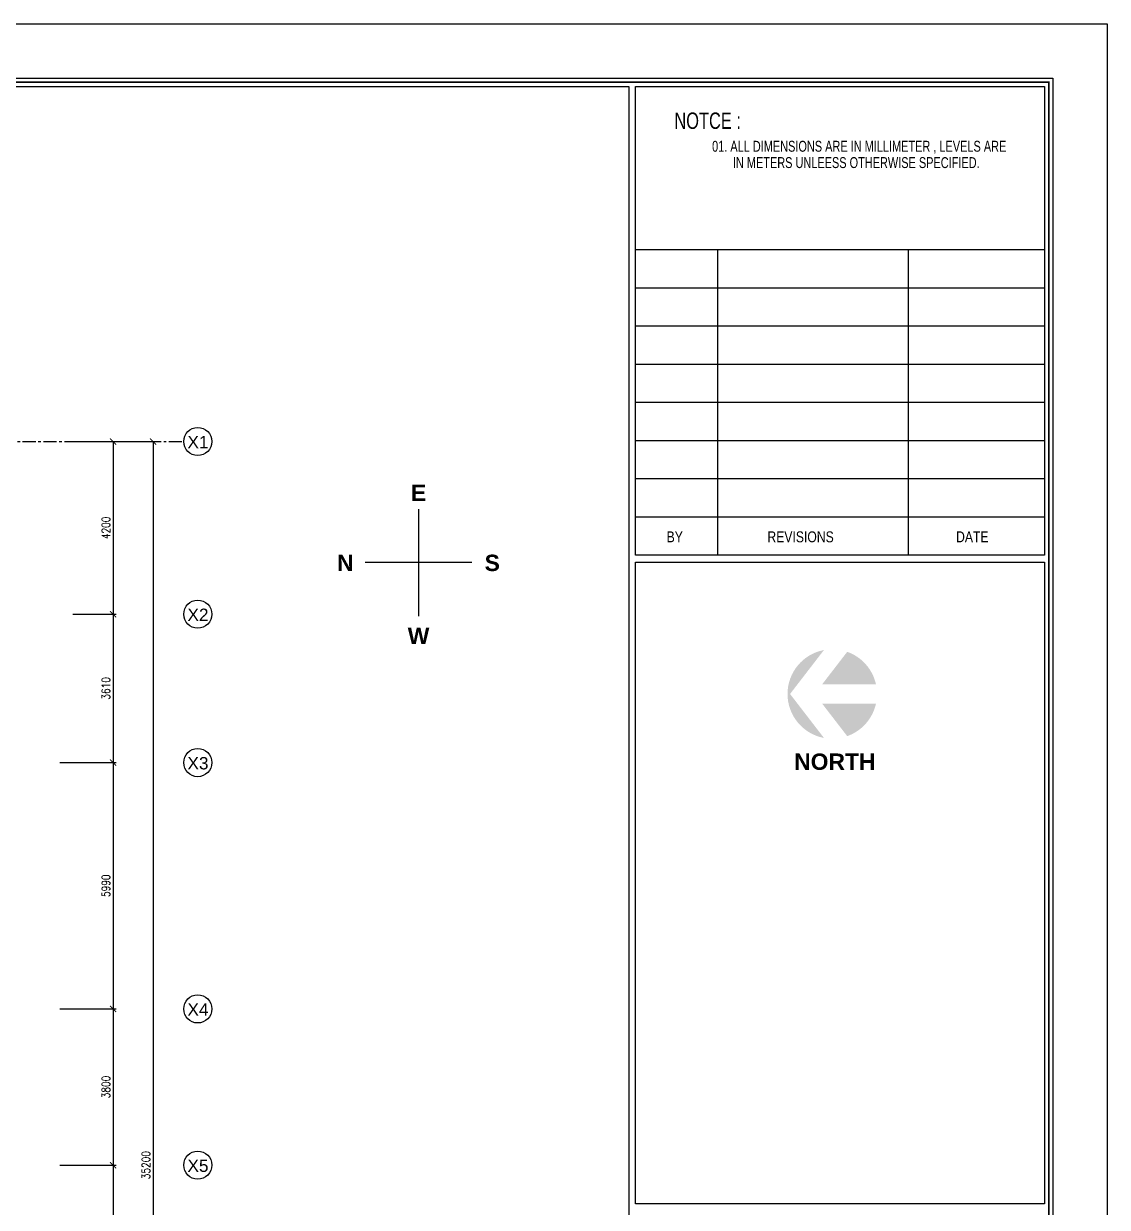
# Model space of a CAD drawing. Header units: millimetres. Extents: x -1288794 to 2153086, y -2701644 to -1428868.
# Drawn here: x 1126062 to 1152407, y -1492595 to -1463806 of the extents above; entities that cross this region are included whole.
import ezdxf
from ezdxf.enums import TextEntityAlignment as Align

# ---------------------------------------------------------------- set-up
doc = ezdxf.new("R2010")
doc.units = ezdxf.units.MM
doc.header["$LTSCALE"] = 100
doc.header["$PDMODE"] = 34
doc.linetypes.add('CENTER', pattern=[50.8, 31.75, -6.35, 6.35, -6.35])
for name, color, linetype in [('A-ANNO-DIMS', 1, 'Continuous'), ('A-ANNO-SYMB', 33, 'Continuous'), ('A-ANNO-TEXT', 8, 'Continuous'), ('A-GRID', 253, 'CENTER'), ('LOGO LINE', 7, 'Continuous'), ('LOGO1LINE', 7, 'Continuous'), ('LOGOHATCH02', 8, 'Continuous'), ('TEXT', 4, 'Continuous'), ('TEXTO', 140, 'Continuous')]:
    doc.layers.add(name, color=color, linetype=linetype)
doc.styles.add('ISTILO', font='sanss___.ttf', dxfattribs={"width": 0.8, "height": 400})
doc.styles.add('ROMANS', font='romans.shx', dxfattribs={"width": 0.8})
doc.styles.add('SANSSERIF', font='sas_____.pfb')
doc.styles.add('SANSSERIFBOLD', font='sasb____.pfb')
doc.styles.add('STYLUS BT', font='stylu.ttf', dxfattribs={"width": 0.5})
doc.dimstyles.new('100 of DIM2', dxfattribs={"dimscale": 0, "dimtxt": 200, "dimasz": 150, "dimexe": 75, "dimexo": 200, "dimgap": 75, "dimtad": 1, "dimdec": 0, "dimrnd": 5, "dimzin": 0, "dimdsep": 46, "dimtxsty": 'ROMANS', "dimblk": 'ARCHTICK', "dimcen": 100, "dimclrd": 94, "dimclre": 94, "dimclrt": 2, "dimadec": 0, "dimazin": 0, "dimtfac": 1, "dimtdec": 0, "dimtofl": 0, "dimtmove": 2, "dimatfit": 3, "dimldrblk": 'OPEN90', "dimfxl": 75, "dimtolj": 1, "dimtzin": 0, "dimarcsym": 0})

# ---------------------------------------------------------------- blocks, each defined once
blk = doc.blocks.new('_ArchTick')
at = {"color": 0, "linetype": 'ByBlock', "const_width": 0.15}
blk.add_lwpolyline([(-0.5, -0.5), (0.5, 0.5)], dxfattribs=at)
blk = doc.blocks.new('*D455')
at = {"layer": 'A-ANNO-DIMS', "color": 94, "lineweight": -2, "ltscale": 3, "transparency": 16777216}
for p, q in [((1127054, -1473969), (1129284, -1473969)), ((1129209, -1473969), (1129209, -1509169)), ((1127054, -1509169), (1129284, -1509169))]:
    blk.add_line(p, q, dxfattribs=at)
at = {"layer": 'Defpoints', "color": 0, "ltscale": 3, "transparency": 16777216}
for p in [(1126854, -1473969), (1126854, -1509169), (1129209, -1509169)]:
    blk.add_point(p, dxfattribs=at)
at = {"layer": 'A-ANNO-DIMS', "color": 94, "lineweight": -2, "ltscale": 3, "transparency": 16777216, "xscale": 150, "yscale": 150, "zscale": 150}
for p, rotation in [((1129209, -1473969), 90), ((1129209, -1509169), 270)]:
    blk.add_blockref('_ArchTick', p, dxfattribs=dict(at, rotation=rotation))
at = {"layer": 'A-ANNO-DIMS', "color": 2, "ltscale": 3, "transparency": 16777216, "insert": (1129034, -1491569), "char_height": 200, "attachment_point": 5, "rotation": 90, "style": 'ROMANS'}
blk.add_mtext('\\A1;35200', dxfattribs=at)
blk = doc.blocks.new('_Open90')
at = {"color": 0, "linetype": 'ByBlock', "lineweight": -2}
for p, q in [((0, 0), (-1, 0)), ((-0.5, 0.5), (0, 0)), ((0, 0), (-0.5, -0.5))]:
    blk.add_line(p, q, dxfattribs=at)
blk = doc.blocks.new('*D456')
at = {"layer": 'A-ANNO-DIMS', "color": 94, "lineweight": -2, "ltscale": 3, "transparency": 16777216}
for p, q in [((1127259, -1473969), (1128311, -1473969)), ((1128236, -1473969), (1128236, -1478169)), ((1127259, -1478169), (1128311, -1478169))]:
    blk.add_line(p, q, dxfattribs=at)
at = {"layer": 'Defpoints', "color": 0, "ltscale": 3, "transparency": 16777216}
for p in [(1127059, -1473969), (1127059, -1478169), (1128236, -1478169)]:
    blk.add_point(p, dxfattribs=at)
at = {"layer": 'A-ANNO-DIMS', "color": 94, "lineweight": -2, "ltscale": 3, "transparency": 16777216, "xscale": 150, "yscale": 150, "zscale": 150}
for p, rotation in [((1128236, -1473969), 90), ((1128236, -1478169), 270)]:
    blk.add_blockref('_ArchTick', p, dxfattribs=dict(at, rotation=rotation))
at = {"layer": 'A-ANNO-DIMS', "color": 2, "ltscale": 3, "transparency": 16777216, "insert": (1128061, -1476069), "char_height": 200, "attachment_point": 5, "rotation": 90, "style": 'ROMANS'}
blk.add_mtext('\\A1;4200', dxfattribs=at)
blk = doc.blocks.new('*D457')
at = {"layer": 'A-ANNO-DIMS', "color": 94, "lineweight": -2, "ltscale": 3, "transparency": 16777216}
for p, q in [((1127259, -1478169), (1128311, -1478169)), ((1128236, -1478169), (1128236, -1481779)), ((1126945, -1481779), (1128311, -1481779))]:
    blk.add_line(p, q, dxfattribs=at)
at = {"layer": 'Defpoints', "color": 0, "ltscale": 3, "transparency": 16777216}
for p in [(1127059, -1478169), (1126745, -1481779), (1128236, -1481779)]:
    blk.add_point(p, dxfattribs=at)
at = {"layer": 'A-ANNO-DIMS', "color": 94, "lineweight": -2, "ltscale": 3, "transparency": 16777216, "xscale": 150, "yscale": 150, "zscale": 150}
for p, rotation in [((1128236, -1478169), 90), ((1128236, -1481779), 270)]:
    blk.add_blockref('_ArchTick', p, dxfattribs=dict(at, rotation=rotation))
at = {"layer": 'A-ANNO-DIMS', "color": 2, "ltscale": 3, "transparency": 16777216, "insert": (1128061, -1479974), "char_height": 200, "attachment_point": 5, "rotation": 90, "style": 'ROMANS'}
blk.add_mtext('\\A1;3610', dxfattribs=at)
blk = doc.blocks.new('*D458')
at = {"layer": 'A-ANNO-DIMS', "color": 94, "lineweight": -2, "ltscale": 3, "transparency": 16777216}
for p, q in [((1126945, -1481779), (1128311, -1481779)), ((1128236, -1481779), (1128236, -1487769)), ((1126945, -1487769), (1128311, -1487769))]:
    blk.add_line(p, q, dxfattribs=at)
at = {"layer": 'Defpoints', "color": 0, "ltscale": 3, "transparency": 16777216}
for p in [(1126745, -1481779), (1126745, -1487769), (1128236, -1487769)]:
    blk.add_point(p, dxfattribs=at)
at = {"layer": 'A-ANNO-DIMS', "color": 94, "lineweight": -2, "ltscale": 3, "transparency": 16777216, "xscale": 150, "yscale": 150, "zscale": 150}
for p, rotation in [((1128236, -1481779), 90), ((1128236, -1487769), 270)]:
    blk.add_blockref('_ArchTick', p, dxfattribs=dict(at, rotation=rotation))
at = {"layer": 'A-ANNO-DIMS', "color": 2, "ltscale": 3, "transparency": 16777216, "insert": (1128061, -1484774), "char_height": 200, "attachment_point": 5, "rotation": 90, "style": 'ROMANS'}
blk.add_mtext('\\A1;5990', dxfattribs=at)
blk = doc.blocks.new('*D459')
at = {"layer": 'A-ANNO-DIMS', "color": 94, "lineweight": -2, "ltscale": 3, "transparency": 16777216}
for p, q in [((1126945, -1487769), (1128311, -1487769)), ((1128236, -1487769), (1128236, -1491569)), ((1126945, -1491569), (1128311, -1491569))]:
    blk.add_line(p, q, dxfattribs=at)
at = {"layer": 'Defpoints', "color": 0, "ltscale": 3, "transparency": 16777216}
for p in [(1126745, -1487769), (1126745, -1491569), (1128236, -1491569)]:
    blk.add_point(p, dxfattribs=at)
at = {"layer": 'A-ANNO-DIMS', "color": 94, "lineweight": -2, "ltscale": 3, "transparency": 16777216, "xscale": 150, "yscale": 150, "zscale": 150}
for p, rotation in [((1128236, -1487769), 90), ((1128236, -1491569), 270)]:
    blk.add_blockref('_ArchTick', p, dxfattribs=dict(at, rotation=rotation))
at = {"layer": 'A-ANNO-DIMS', "color": 2, "ltscale": 3, "transparency": 16777216, "insert": (1128061, -1489669), "char_height": 200, "attachment_point": 5, "rotation": 90, "style": 'ROMANS'}
blk.add_mtext('\\A1;3800', dxfattribs=at)
blk = doc.blocks.new('*D460')
at = {"layer": 'A-ANNO-DIMS', "color": 94, "lineweight": -2, "ltscale": 3, "transparency": 16777216}
for p, q in [((1126945, -1491569), (1128311, -1491569)), ((1128236, -1491569), (1128236, -1495369)), ((1126945, -1495369), (1128311, -1495369))]:
    blk.add_line(p, q, dxfattribs=at)
at = {"layer": 'Defpoints', "color": 0, "ltscale": 3, "transparency": 16777216}
for p in [(1126745, -1491569), (1126745, -1495369), (1128236, -1495369)]:
    blk.add_point(p, dxfattribs=at)
at = {"layer": 'A-ANNO-DIMS', "color": 94, "lineweight": -2, "ltscale": 3, "transparency": 16777216, "xscale": 150, "yscale": 150, "zscale": 150}
for p, rotation in [((1128236, -1491569), 90), ((1128236, -1495369), 270)]:
    blk.add_blockref('_ArchTick', p, dxfattribs=dict(at, rotation=rotation))
at = {"layer": 'A-ANNO-DIMS', "color": 2, "ltscale": 3, "transparency": 16777216, "insert": (1128061, -1493469), "char_height": 200, "attachment_point": 5, "rotation": 90, "style": 'ROMANS'}
blk.add_mtext('\\A1;3800', dxfattribs=at)

msp = doc.modelspace()

# ---------------------------------------------------------------- hatches: boundary and pattern name
at = {"layer": 'LOGOHATCH02'}
h = msp.add_hatch(color=30, dxfattribs=at)
h.paths.add_polyline_path([(1145517.8, -1479040.2, 0.8284598), (1145517.8, -1481178.5), (1144693.9, -1480109.3)])
h.paths.add_polyline_path([(1146083.4, -1479083.6), (1145475.9, -1479872), (1146782.1, -1479872, 0.2581572)])
h.paths.add_polyline_path([(1146782.1, -1480346.6), (1145475.9, -1480346.6), (1146083.4, -1481135, 0.2581572)])

# ---------------------------------------------------------------- linework, layer by layer
for p, q in [((1135658.1, -1475617.9), (1135658.1, -1478213.2)), ((1136955.7, -1476915.5), (1134360.5, -1476915.5))]:
    msp.add_line(p, q)
at = {"layer": 'A-ANNO-SYMB', "ltscale": 3}
for centre in [(1130295.1, -1473968.6), (1130295.1, -1478168.6), (1130295.1, -1481778.6), (1130295.1, -1487768.6), (1130295.1, -1491568.6)]:
    msp.add_circle(centre, 342.2, dxfattribs=at)
at = {"layer": 'A-GRID', "ltscale": 0.1}
msp.add_line((1086413.3, -1473968.6), (1129952.9, -1473968.6), dxfattribs=at)
at = {"layer": 'LOGO LINE'}
msp.add_lwpolyline([(1152406.7, -1519493.9), (1073648.7, -1519493.9), (1073648.7, -1463806.4), (1152406.7, -1463806.4)], close=True, dxfattribs=at)
at = {"layer": 'LOGO1LINE'}
for p, q in [((1150882.1, -1469308.8), (1140937.9, -1469308.8)), ((1142926.7, -1469308.8), (1142926.7, -1476733.8)), ((1147567.3, -1469308.8), (1147567.3, -1476733.8)), ((1150882.1, -1470236.9), (1140937.9, -1470236.9)), ((1150882.1, -1471165.1), (1140937.9, -1471165.1)), ((1150882.1, -1472093.2), (1140937.9, -1472093.2)), ((1150882.1, -1473021.3), (1140937.9, -1473021.3)), ((1150882.1, -1473949.4), (1140937.9, -1473949.4)), ((1150882.1, -1474877.6), (1140937.9, -1474877.6)), ((1150882.1, -1475805.7), (1140937.9, -1475805.7))]:
    msp.add_line(p, q, dxfattribs=at)
for points in [[(1151080.8, -1518168), (1074974.6, -1518168), (1074974.6, -1465132.3), (1151080.8, -1465132.3)], [(1140772.1, -1517969.1), (1075173.5, -1517969.1), (1075173.5, -1465331.1), (1140772.1, -1465331.1)], [(1150882.1, -1476733.8), (1140937.9, -1476733.8), (1140937.9, -1465331.1), (1150882.1, -1465331.1)], [(1150882.1, -1492511.9), (1140937.9, -1492511.9), (1140937.9, -1476899.6), (1150882.1, -1476899.6)]]:
    msp.add_lwpolyline(points, close=True, dxfattribs=at)
at = {"layer": 'LOGO1LINE', "const_width": 39.8}
msp.add_lwpolyline([(1150981.4, -1518068.5), (1075074, -1518068.5), (1075074, -1465231.7), (1150981.4, -1465231.7)], close=True, dxfattribs=at)

# ---------------------------------------------------------------- texts
at = {"layer": 'A-ANNO-TEXT', "style": 'SANSSERIF'}
for s, p in [('X1', (1130299.7, -1474133.2)), ('X2', (1130299.7, -1478333.2)), ('X3', (1130299.7, -1481943.2)), ('X4', (1130299.7, -1487933.2)), ('X5', (1130299.7, -1491733.2))]:
    msp.add_text(s, height=300, dxfattribs=at).set_placement(p, align=Align.CENTER)
at = {"layer": 'TEXT', "color": 7}
for s, height, style, width, p in [('NOTCE :', 397.77, 'STYLUS BT', 0.75, (1141881.1, -1466364.7)), ('BY', 265.18, 'ISTILO', 0.8, (1141692.5, -1476419.8)), ('REVISIONS', 265.18, 'ISTILO', 0.8, (1144142.4, -1476419.8)), ('DATE', 265.18, 'ISTILO', 0.8, (1148729.7, -1476419.8))]:
    msp.add_text(s, height=height, dxfattribs=dict(at, style=style, width=width)).set_placement(p)
at = {"layer": 'TEXT', "color": 7, "style": 'SANSSERIFBOLD'}
for s, height, p in [('E', 397.8, (1135662.7, -1475214.4)), ('N', 397.8, (1133881.2, -1476920.1)), ('S', 397.8, (1137454.1, -1476920.1)), ('W', 397.8, (1135662.7, -1478697.7)), ('NORTH', 397.77, (1145781.8, -1481755.6))]:
    msp.add_text(s, height=height, dxfattribs=at).set_placement(p, align=Align.MIDDLE)
at = {"layer": 'TEXTO', "color": 7, "linetype": 'Continuous', "style": 'STYLUS BT', "width": 0.75}
for s, p in [('01. ALL DIMENSIONS ARE IN MILLIMETER , LEVELS ARE', (1142798, -1466920.6)), ('IN METERS UNLEESS OTHERWISE SPECIFIED.', (1143303.8, -1467317.8))]:
    msp.add_text(s, height=265.179, dxfattribs=at).set_placement(p)

# ---------------------------------------------------------------- dimensions: what is measured, and where the dimension line sits
at = {"layer": 'A-ANNO-DIMS', "ltscale": 3}
for base, p1, p2, picture, middle in [((1129208.7, -1509168.6), (1126853.6, -1473968.6), (1126853.6, -1509168.6), '*D455', (1129033.7, -1491568.6)), ((1128236.2, -1478168.6), (1127058.7, -1473968.6), (1127058.7, -1478168.6), '*D456', (1128061.2, -1476068.6)), ((1128236.2, -1481778.6), (1127058.7, -1478168.6), (1126744.7, -1481778.6), '*D457', (1128061.2, -1479973.6)), ((1128236.2, -1487768.6), (1126744.7, -1481778.6), (1126744.7, -1487768.6), '*D458', (1128061.2, -1484773.6)), ((1128236.2, -1491568.6), (1126744.7, -1487768.6), (1126744.7, -1491568.6), '*D459', (1128061.2, -1489668.6)), ((1128236.2, -1495368.6), (1126744.7, -1491568.6), (1126744.7, -1495368.6), '*D460', (1128061.2, -1493468.6))]:
    dim = msp.add_linear_dim(base=base, p1=p1, p2=p2, angle=90, dimstyle='100 of DIM2', override={"dimscale": 1}, dxfattribs=at)
    dim.commit()
    dim.dimension.update_dxf_attribs({"geometry": picture, "text_midpoint": middle})

doc.saveas('drawing.dxf')
